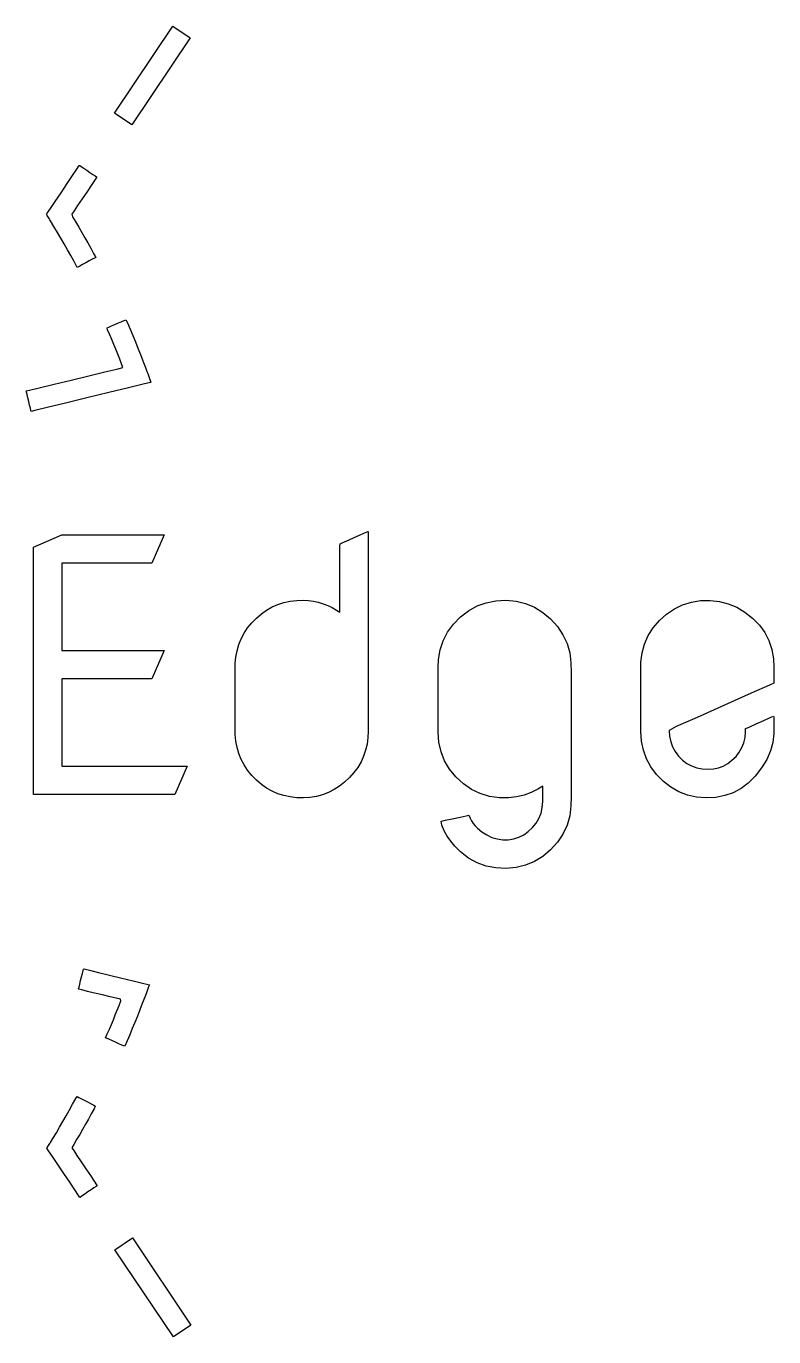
# Model space of a CAD drawing. Header units: metres. Extents: x 2022 to 2368, y 1788 to 2069.
# Drawn here: x 2310.99 to 2326.08, y 1831.38 to 1857.84 of the extents above; entities that cross this region are included whole.
import ezdxf

# ---------------------------------------------------------------- set-up
doc = ezdxf.new("R2010")
doc.units = ezdxf.units.M

msp = doc.modelspace()

# ---------------------------------------------------------------- linework, layer by layer
at = {"layer": 'COMPONENT0'}
for p, q in [((2312.767, 1856.081, 0.001), (2313.945, 1857.836, 0.001)), ((2313.945, 1857.836, 0.001), (2314.296, 1857.6, 0.001)), ((2314.296, 1857.6, 0.001), (2313.118, 1855.845, 0.001)), ((2313.118, 1855.845, 0.001), (2312.767, 1856.081, 0.001)), ((2311.811, 1854.658, 0.001), (2311.923, 1854.824, 0.001)), ((2311.923, 1854.824, 0.001), (2312.01, 1854.953, 0.001)), ((2312.01, 1854.953, 0.001), (2312.056, 1855.022, 0.001)), ((2312.056, 1855.022, 0.001), (2312.066, 1855.025, 0.001)), ((2312.066, 1855.025, 0.001), (2312.097, 1855.004, 0.001)), ((2312.097, 1855.004, 0.001), (2312.147, 1854.971, 0.001)), ((2312.147, 1854.971, 0.001), (2312.208, 1854.93, 0.001)), ((2312.208, 1854.93, 0.001), (2312.272, 1854.886, 0.001)), ((2312.272, 1854.886, 0.001), (2312.332, 1854.846, 0.001)), ((2312.332, 1854.846, 0.001), (2312.38, 1854.814, 0.001)), ((2311.689, 1854.476, 0.001), (2311.811, 1854.658, 0.001)), ((2312.296, 1854.62, 0.001), (2312.208, 1854.489, 0.001)), ((2312.366, 1854.724, 0.001), (2312.296, 1854.62, 0.001)), ((2312.406, 1854.784, 0.001), (2312.366, 1854.724, 0.001)), ((2312.38, 1854.814, 0.001), (2312.408, 1854.795, 0.001)), ((2312.408, 1854.795, 0.001), (2312.406, 1854.784, 0.001)), ((2311.474, 1854.156, 0.001), (2311.572, 1854.301, 0.001)), ((2311.572, 1854.301, 0.001), (2311.689, 1854.476, 0.001)), ((2312.114, 1854.349, 0.001), (2312.024, 1854.216, 0.001)), ((2312.208, 1854.489, 0.001), (2312.114, 1854.349, 0.001)), ((2311.395, 1854.037, 0.001), (2311.411, 1854.062, 0.001)), ((2311.4, 1854.03, 0.001), (2311.395, 1854.037, 0.001)), ((2311.409, 1854.016, 0.001), (2311.4, 1854.03, 0.001)), ((2311.411, 1854.062, 0.001), (2311.474, 1854.156, 0.001)), ((2311.952, 1854.107, 0.001), (2311.907, 1854.04, 0.001)), ((2311.907, 1854.04, 0.001), (2311.922, 1853.988, 0.001)), ((2312.024, 1854.216, 0.001), (2311.952, 1854.107, 0.001)), ((2311.42, 1853.997, 0.001), (2311.409, 1854.016, 0.001)), ((2311.433, 1853.976, 0.001), (2311.42, 1853.997, 0.001)), ((2311.446, 1853.955, 0.001), (2311.433, 1853.976, 0.001)), ((2311.457, 1853.938, 0.001), (2311.446, 1853.955, 0.001)), ((2311.464, 1853.926, 0.001), (2311.457, 1853.938, 0.001)), ((2311.476, 1853.907, 0.001), (2311.464, 1853.926, 0.001)), ((2311.546, 1853.792, 0.001), (2311.476, 1853.907, 0.001)), ((2311.616, 1853.675, 0.001), (2311.546, 1853.792, 0.001)), ((2311.922, 1853.988, 0.001), (2311.985, 1853.884, 0.001)), ((2311.985, 1853.884, 0.001), (2312.047, 1853.778, 0.001)), ((2312.047, 1853.778, 0.001), (2312.108, 1853.673, 0.001)), ((2311.685, 1853.558, 0.001), (2311.616, 1853.675, 0.001)), ((2311.753, 1853.441, 0.001), (2311.685, 1853.558, 0.001)), ((2312.108, 1853.673, 0.001), (2312.169, 1853.567, 0.001)), ((2312.169, 1853.567, 0.001), (2312.229, 1853.461, 0.001)), ((2311.82, 1853.323, 0.001), (2311.753, 1853.441, 0.001)), ((2311.887, 1853.205, 0.001), (2311.82, 1853.323, 0.001)), ((2312.229, 1853.461, 0.001), (2312.288, 1853.354, 0.001)), ((2312.288, 1853.354, 0.001), (2312.346, 1853.248, 0.001)), ((2312.346, 1853.248, 0.001), (2312.388, 1853.168, 0.001)), ((2311.952, 1853.086, 0.001), (2311.887, 1853.205, 0.001)), ((2312.016, 1852.968, 0.001), (2311.952, 1853.086, 0.001)), ((2312.028, 1852.975, 0.001), (2312.016, 1852.968, 0.001)), ((2312.066, 1852.995, 0.001), (2312.028, 1852.975, 0.001)), ((2312.123, 1853.026, 0.001), (2312.066, 1852.995, 0.001)), ((2312.189, 1853.061, 0.001), (2312.123, 1853.026, 0.001)), ((2312.257, 1853.098, 0.001), (2312.189, 1853.061, 0.001)), ((2312.319, 1853.131, 0.001), (2312.257, 1853.098, 0.001)), ((2312.365, 1853.155, 0.001), (2312.319, 1853.131, 0.001)), ((2312.388, 1853.168, 0.001), (2312.365, 1853.155, 0.001)), ((2312.966, 1851.898, 0.001), (2312.996, 1851.911, 0.001)), ((2312.996, 1851.911, 0.001), (2313.028, 1851.85, 0.001)), ((2312.62, 1851.746, 0.001), (2312.653, 1851.76, 0.001)), ((2312.629, 1851.706, 0.001), (2312.62, 1851.746, 0.001)), ((2312.671, 1851.609, 0.001), (2312.629, 1851.706, 0.001)), ((2312.653, 1851.76, 0.001), (2312.708, 1851.785, 0.001)), ((2312.708, 1851.785, 0.001), (2312.776, 1851.814, 0.001)), ((2312.776, 1851.814, 0.001), (2312.847, 1851.846, 0.001)), ((2312.847, 1851.846, 0.001), (2312.913, 1851.875, 0.001)), ((2312.913, 1851.875, 0.001), (2312.966, 1851.898, 0.001)), ((2313.028, 1851.85, 0.001), (2313.083, 1851.722, 0.001)), ((2313.083, 1851.722, 0.001), (2313.137, 1851.594, 0.001)), ((2312.713, 1851.511, 0.001), (2312.671, 1851.609, 0.001)), ((2312.754, 1851.413, 0.001), (2312.713, 1851.511, 0.001)), ((2312.795, 1851.315, 0.001), (2312.754, 1851.413, 0.001)), ((2313.137, 1851.594, 0.001), (2313.19, 1851.466, 0.001)), ((2313.19, 1851.466, 0.001), (2313.242, 1851.337, 0.001)), ((2312.835, 1851.217, 0.001), (2312.795, 1851.315, 0.001)), ((2312.874, 1851.118, 0.001), (2312.835, 1851.217, 0.001)), ((2312.912, 1851.019, 0.001), (2312.874, 1851.118, 0.001)), ((2313.242, 1851.337, 0.001), (2313.293, 1851.208, 0.001)), ((2313.293, 1851.208, 0.001), (2313.343, 1851.079, 0.001)), ((2312.253, 1850.779, 0.001), (2312.574, 1850.857, 0.001)), ((2312.574, 1850.857, 0.001), (2312.816, 1850.915, 0.001)), ((2312.816, 1850.915, 0.001), (2312.936, 1850.944, 0.001)), ((2312.936, 1850.944, 0.001), (2312.912, 1851.019, 0.001)), ((2313.343, 1851.079, 0.001), (2313.392, 1850.949, 0.001)), ((2313.392, 1850.949, 0.001), (2313.422, 1850.867, 0.001)), ((2313.422, 1850.867, 0.001), (2313.428, 1850.852, 0.001)), ((2313.428, 1850.852, 0.001), (2313.439, 1850.823, 0.001)), ((2311.25, 1850.537, 0.001), (2311.547, 1850.608, 0.001)), ((2311.547, 1850.608, 0.001), (2311.896, 1850.693, 0.001)), ((2311.896, 1850.693, 0.001), (2312.253, 1850.779, 0.001)), ((2313.349, 1850.608, 0.001), (2313.05, 1850.536, 0.001)), ((2313.497, 1850.644, 0.001), (2313.349, 1850.608, 0.001)), ((2313.439, 1850.823, 0.001), (2313.452, 1850.785, 0.001)), ((2313.452, 1850.785, 0.001), (2313.467, 1850.744, 0.001)), ((2313.467, 1850.744, 0.001), (2313.482, 1850.705, 0.001)), ((2313.482, 1850.705, 0.001), (2313.494, 1850.672, 0.001)), ((2313.494, 1850.672, 0.001), (2313.502, 1850.651, 0.001)), ((2313.502, 1850.651, 0.001), (2313.497, 1850.644, 0.001)), ((2310.986, 1850.473, 0.001), (2311.049, 1850.488, 0.001)), ((2310.991, 1850.451, 0.001), (2310.986, 1850.473, 0.001)), ((2311.002, 1850.403, 0.001), (2310.991, 1850.451, 0.001)), ((2311.018, 1850.337, 0.001), (2311.002, 1850.403, 0.001)), ((2311.036, 1850.262, 0.001), (2311.018, 1850.337, 0.001)), ((2311.049, 1850.488, 0.001), (2311.25, 1850.537, 0.001)), ((2312.21, 1850.333, 0.001), (2311.779, 1850.229, 0.001)), ((2312.652, 1850.44, 0.001), (2312.21, 1850.333, 0.001)), ((2313.05, 1850.536, 0.001), (2312.652, 1850.44, 0.001)), ((2311.054, 1850.188, 0.001), (2311.036, 1850.262, 0.001)), ((2311.07, 1850.124, 0.001), (2311.054, 1850.188, 0.001)), ((2311.081, 1850.079, 0.001), (2311.07, 1850.124, 0.001)), ((2311.085, 1850.061, 0.001), (2311.081, 1850.079, 0.001)), ((2311.163, 1850.08, 0.001), (2311.085, 1850.061, 0.001)), ((2311.412, 1850.14, 0.001), (2311.163, 1850.08, 0.001)), ((2311.779, 1850.229, 0.001), (2311.412, 1850.14, 0.001)), ((2312.102, 1838.646, 0.001), (2312.119, 1838.716, 0.001)), ((2312.119, 1838.716, 0.001), (2312.133, 1838.772, 0.001)), ((2312.133, 1838.772, 0.001), (2312.141, 1838.804, 0.001)), ((2312.141, 1838.804, 0.001), (2312.156, 1838.805, 0.001)), ((2312.156, 1838.805, 0.001), (2312.261, 1838.78, 0.001)), ((2312.261, 1838.78, 0.001), (2312.442, 1838.737, 0.001)), ((2312.442, 1838.737, 0.001), (2312.67, 1838.682, 0.001)), ((2312.67, 1838.682, 0.001), (2312.915, 1838.623, 0.001)), ((2312.044, 1838.404, 0.001), (2312.053, 1838.44, 0.001)), ((2312.053, 1838.44, 0.001), (2312.067, 1838.498, 0.001)), ((2312.067, 1838.498, 0.001), (2312.084, 1838.57, 0.001)), ((2312.084, 1838.57, 0.001), (2312.102, 1838.646, 0.001)), ((2312.915, 1838.623, 0.001), (2313.146, 1838.567, 0.001)), ((2313.146, 1838.567, 0.001), (2313.335, 1838.522, 0.001)), ((2313.335, 1838.522, 0.001), (2313.451, 1838.494, 0.001)), ((2313.456, 1838.442, 0.001), (2313.442, 1838.405, 0.001)), ((2313.451, 1838.494, 0.001), (2313.473, 1838.487, 0.001)), ((2313.467, 1838.472, 0.001), (2313.456, 1838.442, 0.001)), ((2313.473, 1838.487, 0.001), (2313.467, 1838.472, 0.001)), ((2312.048, 1838.396, 0.001), (2312.044, 1838.404, 0.001)), ((2312.108, 1838.381, 0.001), (2312.048, 1838.396, 0.001)), ((2312.221, 1838.354, 0.001), (2312.108, 1838.381, 0.001)), ((2312.366, 1838.319, 0.001), (2312.221, 1838.354, 0.001)), ((2312.525, 1838.281, 0.001), (2312.366, 1838.319, 0.001)), ((2312.678, 1838.244, 0.001), (2312.525, 1838.281, 0.001)), ((2312.805, 1838.213, 0.001), (2312.678, 1838.244, 0.001)), ((2312.887, 1838.194, 0.001), (2312.805, 1838.213, 0.001)), ((2312.861, 1838.069, 0.001), (2312.899, 1838.165, 0.001)), ((2312.899, 1838.165, 0.001), (2312.887, 1838.194, 0.001)), ((2313.378, 1838.233, 0.001), (2313.33, 1838.106, 0.001)), ((2313.392, 1838.27, 0.001), (2313.378, 1838.233, 0.001)), ((2313.4, 1838.291, 0.001), (2313.392, 1838.27, 0.001)), ((2313.412, 1838.324, 0.001), (2313.4, 1838.291, 0.001)), ((2313.427, 1838.364, 0.001), (2313.412, 1838.324, 0.001)), ((2313.442, 1838.405, 0.001), (2313.427, 1838.364, 0.001)), ((2312.784, 1837.877, 0.001), (2312.823, 1837.973, 0.001)), ((2312.823, 1837.973, 0.001), (2312.861, 1838.069, 0.001)), ((2313.281, 1837.98, 0.001), (2313.231, 1837.854, 0.001)), ((2313.33, 1838.106, 0.001), (2313.281, 1837.98, 0.001)), ((2312.664, 1837.592, 0.001), (2312.705, 1837.687, 0.001)), ((2312.705, 1837.687, 0.001), (2312.745, 1837.782, 0.001)), ((2312.745, 1837.782, 0.001), (2312.784, 1837.877, 0.001)), ((2313.18, 1837.728, 0.001), (2313.128, 1837.602, 0.001)), ((2313.231, 1837.854, 0.001), (2313.18, 1837.728, 0.001)), ((2312.588, 1837.416, 0.001), (2312.623, 1837.498, 0.001)), ((2312.607, 1837.407, 0.001), (2312.588, 1837.416, 0.001)), ((2312.653, 1837.387, 0.001), (2312.607, 1837.407, 0.001)), ((2312.623, 1837.498, 0.001), (2312.664, 1837.592, 0.001)), ((2312.715, 1837.359, 0.001), (2312.653, 1837.387, 0.001)), ((2312.785, 1837.328, 0.001), (2312.715, 1837.359, 0.001)), ((2313.076, 1837.477, 0.001), (2313.022, 1837.353, 0.001)), ((2313.128, 1837.602, 0.001), (2313.076, 1837.477, 0.001)), ((2312.855, 1837.297, 0.001), (2312.785, 1837.328, 0.001)), ((2312.915, 1837.27, 0.001), (2312.855, 1837.297, 0.001)), ((2312.958, 1837.251, 0.001), (2312.915, 1837.27, 0.001)), ((2312.974, 1837.244, 0.001), (2312.958, 1837.251, 0.001)), ((2313.022, 1837.353, 0.001), (2312.974, 1837.244, 0.001)), ((2311.859, 1835.959, 0.001), (2311.923, 1836.075, 0.001)), ((2311.923, 1836.075, 0.001), (2311.986, 1836.191, 0.001)), ((2311.986, 1836.191, 0.001), (2312.016, 1836.231, 0.001)), ((2312.016, 1836.231, 0.001), (2312.049, 1836.214, 0.001)), ((2312.049, 1836.214, 0.001), (2312.101, 1836.185, 0.001)), ((2312.101, 1836.185, 0.001), (2312.166, 1836.151, 0.001)), ((2312.166, 1836.151, 0.001), (2312.235, 1836.114, 0.001)), ((2312.235, 1836.114, 0.001), (2312.299, 1836.08, 0.001)), ((2312.299, 1836.08, 0.001), (2312.35, 1836.053, 0.001)), ((2312.35, 1836.053, 0.001), (2312.379, 1836.037, 0.001)), ((2312.379, 1836.037, 0.001), (2312.355, 1835.983, 0.001)), ((2311.728, 1835.729, 0.001), (2311.794, 1835.844, 0.001)), ((2311.794, 1835.844, 0.001), (2311.859, 1835.959, 0.001)), ((2312.241, 1835.775, 0.001), (2312.183, 1835.671, 0.001)), ((2312.298, 1835.879, 0.001), (2312.241, 1835.775, 0.001)), ((2312.355, 1835.983, 0.001), (2312.298, 1835.879, 0.001)), ((2311.594, 1835.5, 0.001), (2311.661, 1835.614, 0.001)), ((2311.661, 1835.614, 0.001), (2311.728, 1835.729, 0.001)), ((2312.124, 1835.568, 0.001), (2312.065, 1835.465, 0.001)), ((2312.183, 1835.671, 0.001), (2312.124, 1835.568, 0.001)), ((2311.435, 1835.24, 0.001), (2311.449, 1835.261, 0.001)), ((2311.449, 1835.261, 0.001), (2311.46, 1835.28, 0.001)), ((2311.46, 1835.28, 0.001), (2311.469, 1835.294, 0.001)), ((2311.469, 1835.294, 0.001), (2311.473, 1835.301, 0.001)), ((2311.473, 1835.301, 0.001), (2311.525, 1835.386, 0.001)), ((2311.525, 1835.386, 0.001), (2311.594, 1835.5, 0.001)), ((2311.944, 1835.26, 0.001), (2311.908, 1835.192, 0.001)), ((2312.004, 1835.362, 0.001), (2311.944, 1835.26, 0.001)), ((2312.065, 1835.465, 0.001), (2312.004, 1835.362, 0.001)), ((2311.403, 1835.185, 0.001), (2311.405, 1835.19, 0.001)), ((2311.437, 1835.134, 0.001), (2311.403, 1835.185, 0.001)), ((2311.405, 1835.19, 0.001), (2311.412, 1835.201, 0.001)), ((2311.412, 1835.201, 0.001), (2311.423, 1835.219, 0.001)), ((2311.423, 1835.219, 0.001), (2311.435, 1835.24, 0.001)), ((2311.515, 1835.018, 0.001), (2311.437, 1835.134, 0.001)), ((2311.622, 1834.858, 0.001), (2311.515, 1835.018, 0.001)), ((2311.908, 1835.192, 0.001), (2311.944, 1835.138, 0.001)), ((2311.944, 1835.138, 0.001), (2312.011, 1835.038, 0.001)), ((2312.011, 1835.038, 0.001), (2312.098, 1834.909, 0.001)), ((2311.743, 1834.678, 0.001), (2311.622, 1834.858, 0.001)), ((2312.098, 1834.909, 0.001), (2312.192, 1834.769, 0.001)), ((2312.192, 1834.769, 0.001), (2312.283, 1834.634, 0.001)), ((2311.863, 1834.5, 0.001), (2311.743, 1834.678, 0.001)), ((2311.967, 1834.344, 0.001), (2311.863, 1834.5, 0.001)), ((2312.283, 1834.634, 0.001), (2312.359, 1834.521, 0.001)), ((2312.359, 1834.521, 0.001), (2312.408, 1834.448, 0.001)), ((2312.408, 1834.448, 0.001), (2312.419, 1834.429, 0.001)), ((2312.041, 1834.235, 0.001), (2311.967, 1834.344, 0.001)), ((2312.069, 1834.194, 0.001), (2312.041, 1834.235, 0.001)), ((2312.08, 1834.201, 0.001), (2312.069, 1834.194, 0.001)), ((2312.116, 1834.226, 0.001), (2312.08, 1834.201, 0.001)), ((2312.169, 1834.261, 0.001), (2312.116, 1834.226, 0.001)), ((2312.232, 1834.304, 0.001), (2312.169, 1834.261, 0.001)), ((2312.296, 1834.347, 0.001), (2312.232, 1834.304, 0.001)), ((2312.354, 1834.386, 0.001), (2312.296, 1834.347, 0.001)), ((2312.398, 1834.415, 0.001), (2312.354, 1834.386, 0.001)), ((2312.419, 1834.429, 0.001), (2312.398, 1834.415, 0.001)), ((2312.777, 1833.139, 0.001), (2313.129, 1833.375, 0.001)), ((2313.958, 1831.381, 0.001), (2312.777, 1833.139, 0.001)), ((2313.129, 1833.375, 0.001), (2314.309, 1831.617, 0.001)), ((2314.309, 1831.617, 0.001), (2313.958, 1831.381, 0.001))]:
    msp.add_line(p, q, dxfattribs=at)
at = {"layer": 'COMPONENT1'}
for p, q in [((2311.133, 1847.322, 0.001), (2311.703, 1847.571, 0.001)), ((2311.703, 1847.571, 0.001), (2313.774, 1847.568, 0.001)), ((2313.774, 1847.568, 0.001), (2313.525, 1846.998, 0.001)), ((2317.349, 1847.402, 0.001), (2317.415, 1847.431, 0.001)), ((2317.415, 1847.431, 0.001), (2317.506, 1847.471, 0.001)), ((2317.506, 1847.471, 0.001), (2317.61, 1847.516, 0.001)), ((2317.61, 1847.516, 0.001), (2317.713, 1847.561, 0.001)), ((2317.713, 1847.561, 0.001), (2317.803, 1847.601, 0.001)), ((2317.803, 1847.601, 0.001), (2317.866, 1847.628, 0.001)), ((2317.866, 1847.628, 0.001), (2317.89, 1847.639, 0.001)), ((2317.89, 1847.639, 0.001), (2317.89, 1847.469, 0.001)), ((2317.89, 1847.469, 0.001), (2317.89, 1847.02, 0.001)), ((2311.133, 1842.33, 0.001), (2311.133, 1847.322, 0.001)), ((2317.32, 1847.341, 0.001), (2317.321, 1847.39, 0.001)), ((2317.32, 1847.195, 0.001), (2317.32, 1847.341, 0.001)), ((2317.32, 1846.981, 0.001), (2317.32, 1847.195, 0.001)), ((2317.321, 1847.39, 0.001), (2317.349, 1847.402, 0.001)), ((2313.525, 1846.998, 0.001), (2311.703, 1846.998, 0.001)), ((2311.703, 1846.998, 0.001), (2311.703, 1845.232, 0.001)), ((2317.32, 1846.732, 0.001), (2317.32, 1846.981, 0.001)), ((2317.89, 1847.02, 0.001), (2317.89, 1846.384, 0.001)), ((2317.32, 1846.479, 0.001), (2317.32, 1846.732, 0.001)), ((2317.32, 1846.252, 0.001), (2317.32, 1846.479, 0.001)), ((2317.89, 1846.384, 0.001), (2317.89, 1845.652, 0.001)), ((2315.84, 1846.051, 0.001), (2315.951, 1846.113, 0.001)), ((2315.951, 1846.113, 0.001), (2316.067, 1846.164, 0.001)), ((2316.067, 1846.164, 0.001), (2316.189, 1846.203, 0.001)), ((2316.189, 1846.203, 0.001), (2316.315, 1846.229, 0.001)), ((2316.315, 1846.229, 0.001), (2316.446, 1846.244, 0.001)), ((2316.446, 1846.244, 0.001), (2316.574, 1846.247, 0.001)), ((2316.574, 1846.247, 0.001), (2316.68, 1846.241, 0.001)), ((2316.68, 1846.241, 0.001), (2316.783, 1846.228, 0.001)), ((2316.783, 1846.228, 0.001), (2316.882, 1846.207, 0.001)), ((2316.882, 1846.207, 0.001), (2316.979, 1846.179, 0.001)), ((2316.979, 1846.179, 0.001), (2317.073, 1846.144, 0.001)), ((2317.073, 1846.144, 0.001), (2317.163, 1846.101, 0.001)), ((2317.163, 1846.101, 0.001), (2317.251, 1846.051, 0.001)), ((2317.32, 1846.084, 0.001), (2317.32, 1846.252, 0.001)), ((2319.915, 1846.038, 0.001), (2320.087, 1846.133, 0.001)), ((2320.087, 1846.133, 0.001), (2320.27, 1846.199, 0.001)), ((2320.27, 1846.199, 0.001), (2320.465, 1846.237, 0.001)), ((2320.465, 1846.237, 0.001), (2320.672, 1846.247, 0.001)), ((2320.672, 1846.247, 0.001), (2320.875, 1846.228, 0.001)), ((2320.875, 1846.228, 0.001), (2321.067, 1846.181, 0.001)), ((2321.067, 1846.181, 0.001), (2321.248, 1846.106, 0.001)), ((2321.248, 1846.106, 0.001), (2321.416, 1846.003, 0.001)), ((2324.072, 1846.076, 0.001), (2324.238, 1846.157, 0.001)), ((2324.238, 1846.157, 0.001), (2324.415, 1846.212, 0.001)), ((2324.415, 1846.212, 0.001), (2324.602, 1846.241, 0.001)), ((2324.602, 1846.241, 0.001), (2324.797, 1846.246, 0.001)), ((2324.797, 1846.246, 0.001), (2324.983, 1846.225, 0.001)), ((2324.983, 1846.225, 0.001), (2325.161, 1846.178, 0.001)), ((2325.161, 1846.178, 0.001), (2325.332, 1846.106, 0.001)), ((2325.332, 1846.106, 0.001), (2325.495, 1846.009, 0.001)), ((2315.538, 1845.793, 0.001), (2315.633, 1845.89, 0.001)), ((2315.633, 1845.89, 0.001), (2315.734, 1845.976, 0.001)), ((2315.734, 1845.976, 0.001), (2315.84, 1846.051, 0.001)), ((2317.251, 1846.051, 0.001), (2317.32, 1846.006, 0.001)), ((2317.32, 1846.006, 0.001), (2317.32, 1846.084, 0.001)), ((2319.61, 1845.767, 0.001), (2319.755, 1845.916, 0.001)), ((2319.755, 1845.916, 0.001), (2319.915, 1846.038, 0.001)), ((2321.416, 1846.003, 0.001), (2321.574, 1845.871, 0.001)), ((2321.574, 1845.871, 0.001), (2321.713, 1845.717, 0.001)), ((2323.645, 1845.692, 0.001), (2323.771, 1845.84, 0.001)), ((2323.771, 1845.84, 0.001), (2323.916, 1845.971, 0.001)), ((2323.916, 1845.971, 0.001), (2324.072, 1846.076, 0.001)), ((2325.495, 1846.009, 0.001), (2325.65, 1845.886, 0.001)), ((2325.65, 1845.886, 0.001), (2325.787, 1845.748, 0.001)), ((2315.325, 1845.47, 0.001), (2315.384, 1845.582, 0.001)), ((2315.384, 1845.582, 0.001), (2315.455, 1845.69, 0.001)), ((2315.455, 1845.69, 0.001), (2315.538, 1845.793, 0.001)), ((2317.89, 1845.652, 0.001), (2317.89, 1844.916, 0.001)), ((2319.402, 1845.432, 0.001), (2319.492, 1845.605, 0.001)), ((2319.492, 1845.605, 0.001), (2319.61, 1845.767, 0.001)), ((2321.713, 1845.717, 0.001), (2321.823, 1845.552, 0.001)), ((2323.545, 1845.534, 0.001), (2323.645, 1845.692, 0.001)), ((2325.787, 1845.748, 0.001), (2325.896, 1845.597, 0.001)), ((2325.896, 1845.597, 0.001), (2325.98, 1845.433, 0.001)), ((2315.242, 1845.23, 0.001), (2315.277, 1845.352, 0.001)), ((2315.277, 1845.352, 0.001), (2315.325, 1845.47, 0.001)), ((2319.34, 1845.247, 0.001), (2319.402, 1845.432, 0.001)), ((2321.823, 1845.552, 0.001), (2321.905, 1845.375, 0.001)), ((2321.905, 1845.375, 0.001), (2321.958, 1845.186, 0.001)), ((2323.421, 1845.186, 0.001), (2323.47, 1845.365, 0.001)), ((2323.47, 1845.365, 0.001), (2323.545, 1845.534, 0.001)), ((2325.98, 1845.433, 0.001), (2326.038, 1845.256, 0.001)), ((2311.703, 1845.232, 0.001), (2313.774, 1845.232, 0.001)), ((2313.774, 1845.232, 0.001), (2313.525, 1844.663, 0.001)), ((2315.207, 1844.97, 0.001), (2315.218, 1845.103, 0.001)), ((2315.218, 1845.103, 0.001), (2315.242, 1845.23, 0.001)), ((2319.3, 1844.895, 0.001), (2319.307, 1845.05, 0.001)), ((2319.307, 1845.05, 0.001), (2319.34, 1845.247, 0.001)), ((2321.958, 1845.186, 0.001), (2321.983, 1844.985, 0.001)), ((2323.397, 1844.996, 0.001), (2323.421, 1845.186, 0.001)), ((2326.038, 1845.256, 0.001), (2326.071, 1845.066, 0.001)), ((2326.071, 1845.066, 0.001), (2326.079, 1844.907, 0.001)), ((2315.206, 1844.891, 0.001), (2315.207, 1844.97, 0.001)), ((2315.206, 1844.783, 0.001), (2315.206, 1844.891, 0.001)), ((2315.206, 1844.601, 0.001), (2315.206, 1844.783, 0.001)), ((2317.89, 1844.916, 0.001), (2317.89, 1844.268, 0.001)), ((2319.3, 1844.704, 0.001), (2319.3, 1844.895, 0.001)), ((2321.983, 1844.985, 0.001), (2321.985, 1844.8, 0.001)), ((2321.985, 1844.8, 0.001), (2321.985, 1844.283, 0.001)), ((2323.394, 1844.872, 0.001), (2323.397, 1844.996, 0.001)), ((2323.394, 1844.658, 0.001), (2323.394, 1844.872, 0.001)), ((2326.079, 1844.907, 0.001), (2326.079, 1844.867, 0.001)), ((2326.079, 1844.867, 0.001), (2326.079, 1844.79, 0.001)), ((2326.079, 1844.79, 0.001), (2326.079, 1844.701, 0.001)), ((2311.703, 1844.663, 0.001), (2311.703, 1842.9, 0.001)), ((2313.525, 1844.663, 0.001), (2311.703, 1844.663, 0.001)), ((2315.206, 1844.374, 0.001), (2315.206, 1844.601, 0.001)), ((2319.3, 1844.37, 0.001), (2319.3, 1844.704, 0.001)), ((2323.394, 1844.331, 0.001), (2323.394, 1844.658, 0.001)), ((2325.995, 1844.536, 0.001), (2325.622, 1844.37, 0.001)), ((2326.079, 1844.576, 0.001), (2325.995, 1844.536, 0.001)), ((2326.079, 1844.701, 0.001), (2326.079, 1844.622, 0.001)), ((2326.079, 1844.622, 0.001), (2326.079, 1844.576, 0.001)), ((2315.206, 1844.132, 0.001), (2315.206, 1844.374, 0.001)), ((2317.89, 1844.268, 0.001), (2317.89, 1843.798, 0.001)), ((2319.3, 1844.003, 0.001), (2319.3, 1844.37, 0.001)), ((2321.985, 1844.283, 0.001), (2321.985, 1843.541, 0.001)), ((2323.394, 1843.985, 0.001), (2323.394, 1844.331, 0.001)), ((2325.622, 1844.37, 0.001), (2325.085, 1844.131, 0.001)), ((2315.206, 1843.905, 0.001), (2315.206, 1844.132, 0.001)), ((2319.3, 1843.71, 0.001), (2319.3, 1844.003, 0.001)), ((2323.394, 1843.71, 0.001), (2323.394, 1843.985, 0.001)), ((2325.085, 1844.131, 0.001), (2324.532, 1843.885, 0.001)), ((2315.206, 1843.723, 0.001), (2315.206, 1843.905, 0.001)), ((2315.206, 1843.615, 0.001), (2315.206, 1843.723, 0.001)), ((2317.89, 1843.798, 0.001), (2317.89, 1843.599, 0.001)), ((2319.3, 1843.586, 0.001), (2319.3, 1843.71, 0.001)), ((2323.394, 1843.597, 0.001), (2323.394, 1843.71, 0.001)), ((2324.532, 1843.885, 0.001), (2324.11, 1843.698, 0.001)), ((2325.592, 1843.696, 0.001), (2325.726, 1843.755, 0.001)), ((2325.726, 1843.755, 0.001), (2325.878, 1843.823, 0.001)), ((2325.878, 1843.823, 0.001), (2326.008, 1843.88, 0.001)), ((2326.008, 1843.88, 0.001), (2326.076, 1843.91, 0.001)), ((2326.076, 1843.91, 0.001), (2326.079, 1843.895, 0.001)), ((2326.079, 1843.895, 0.001), (2326.079, 1843.835, 0.001)), ((2326.079, 1843.835, 0.001), (2326.079, 1843.754, 0.001)), ((2326.079, 1843.754, 0.001), (2326.079, 1843.673, 0.001)), ((2315.207, 1843.536, 0.001), (2315.206, 1843.615, 0.001)), ((2315.218, 1843.403, 0.001), (2315.207, 1843.536, 0.001)), ((2317.885, 1843.475, 0.001), (2317.868, 1843.344, 0.001)), ((2317.89, 1843.599, 0.001), (2317.885, 1843.475, 0.001)), ((2319.316, 1843.382, 0.001), (2319.3, 1843.586, 0.001)), ((2321.985, 1843.541, 0.001), (2321.985, 1842.799, 0.001)), ((2323.407, 1843.403, 0.001), (2323.394, 1843.597, 0.001)), ((2324.11, 1843.698, 0.001), (2323.965, 1843.62, 0.001)), ((2323.965, 1843.62, 0.001), (2323.973, 1843.502, 0.001)), ((2323.973, 1843.502, 0.001), (2323.997, 1843.392, 0.001)), ((2325.473, 1843.373, 0.001), (2325.498, 1843.481, 0.001)), ((2325.498, 1843.481, 0.001), (2325.509, 1843.596, 0.001)), ((2325.509, 1843.657, 0.001), (2325.515, 1843.662, 0.001)), ((2325.509, 1843.648, 0.001), (2325.509, 1843.657, 0.001)), ((2325.509, 1843.635, 0.001), (2325.509, 1843.648, 0.001)), ((2325.509, 1843.622, 0.001), (2325.509, 1843.635, 0.001)), ((2325.509, 1843.612, 0.001), (2325.509, 1843.622, 0.001)), ((2325.509, 1843.596, 0.001), (2325.509, 1843.612, 0.001)), ((2325.515, 1843.662, 0.001), (2325.592, 1843.696, 0.001)), ((2326.078, 1843.558, 0.001), (2326.058, 1843.38, 0.001)), ((2326.079, 1843.614, 0.001), (2326.078, 1843.558, 0.001)), ((2326.079, 1843.673, 0.001), (2326.079, 1843.614, 0.001)), ((2315.242, 1843.275, 0.001), (2315.218, 1843.403, 0.001)), ((2315.277, 1843.153, 0.001), (2315.242, 1843.275, 0.001)), ((2317.839, 1843.219, 0.001), (2317.798, 1843.099, 0.001)), ((2317.868, 1843.344, 0.001), (2317.839, 1843.219, 0.001)), ((2319.36, 1843.189, 0.001), (2319.316, 1843.382, 0.001)), ((2319.432, 1843.008, 0.001), (2319.36, 1843.189, 0.001)), ((2323.445, 1843.219, 0.001), (2323.407, 1843.403, 0.001)), ((2323.509, 1843.045, 0.001), (2323.445, 1843.219, 0.001)), ((2323.997, 1843.392, 0.001), (2324.035, 1843.289, 0.001)), ((2324.035, 1843.289, 0.001), (2324.087, 1843.193, 0.001)), ((2324.087, 1843.193, 0.001), (2324.154, 1843.104, 0.001)), ((2325.316, 1843.096, 0.001), (2325.382, 1843.181, 0.001)), ((2325.382, 1843.181, 0.001), (2325.434, 1843.274, 0.001)), ((2325.434, 1843.274, 0.001), (2325.473, 1843.373, 0.001)), ((2326.011, 1843.206, 0.001), (2325.935, 1843.034, 0.001)), ((2326.058, 1843.38, 0.001), (2326.011, 1843.206, 0.001)), ((2315.325, 1843.036, 0.001), (2315.277, 1843.153, 0.001)), ((2315.384, 1842.923, 0.001), (2315.325, 1843.036, 0.001)), ((2315.455, 1842.816, 0.001), (2315.384, 1842.923, 0.001)), ((2317.745, 1842.984, 0.001), (2317.679, 1842.874, 0.001)), ((2317.798, 1843.099, 0.001), (2317.745, 1842.984, 0.001)), ((2319.532, 1842.839, 0.001), (2319.432, 1843.008, 0.001)), ((2323.598, 1842.883, 0.001), (2323.509, 1843.045, 0.001)), ((2324.154, 1843.104, 0.001), (2324.235, 1843.023, 0.001)), ((2324.235, 1843.023, 0.001), (2324.323, 1842.956, 0.001)), ((2324.323, 1842.956, 0.001), (2324.42, 1842.903, 0.001)), ((2325.057, 1842.902, 0.001), (2325.148, 1842.952, 0.001)), ((2325.148, 1842.952, 0.001), (2325.235, 1843.018, 0.001)), ((2325.235, 1843.018, 0.001), (2325.316, 1843.096, 0.001)), ((2325.935, 1843.034, 0.001), (2325.832, 1842.865, 0.001)), ((2311.703, 1842.9, 0.001), (2314.237, 1842.9, 0.001)), ((2314.237, 1842.9, 0.001), (2313.988, 1842.33, 0.001)), ((2315.538, 1842.713, 0.001), (2315.455, 1842.816, 0.001)), ((2315.633, 1842.616, 0.001), (2315.538, 1842.713, 0.001)), ((2317.513, 1842.668, 0.001), (2317.413, 1842.576, 0.001)), ((2317.602, 1842.769, 0.001), (2317.513, 1842.668, 0.001)), ((2317.679, 1842.874, 0.001), (2317.602, 1842.769, 0.001)), ((2319.661, 1842.682, 0.001), (2319.532, 1842.839, 0.001)), ((2319.813, 1842.542, 0.001), (2319.661, 1842.682, 0.001)), ((2321.985, 1842.799, 0.001), (2321.985, 1842.282, 0.001)), ((2323.712, 1842.731, 0.001), (2323.598, 1842.883, 0.001)), ((2323.85, 1842.591, 0.001), (2323.712, 1842.731, 0.001)), ((2324.42, 1842.903, 0.001), (2324.524, 1842.866, 0.001)), ((2324.524, 1842.866, 0.001), (2324.635, 1842.844, 0.001)), ((2324.635, 1842.844, 0.001), (2324.755, 1842.836, 0.001)), ((2324.755, 1842.836, 0.001), (2324.86, 1842.844, 0.001)), ((2324.86, 1842.844, 0.001), (2324.961, 1842.865, 0.001)), ((2324.961, 1842.865, 0.001), (2325.057, 1842.902, 0.001)), ((2325.701, 1842.698, 0.001), (2325.562, 1842.557, 0.001)), ((2325.832, 1842.865, 0.001), (2325.701, 1842.698, 0.001)), ((2315.734, 1842.53, 0.001), (2315.633, 1842.616, 0.001)), ((2315.84, 1842.456, 0.001), (2315.734, 1842.53, 0.001)), ((2315.951, 1842.393, 0.001), (2315.84, 1842.456, 0.001)), ((2316.067, 1842.342, 0.001), (2315.951, 1842.393, 0.001)), ((2317.2, 1842.426, 0.001), (2317.086, 1842.369, 0.001)), ((2317.309, 1842.495, 0.001), (2317.2, 1842.426, 0.001)), ((2317.413, 1842.576, 0.001), (2317.309, 1842.495, 0.001)), ((2319.977, 1842.43, 0.001), (2319.813, 1842.542, 0.001)), ((2320.153, 1842.346, 0.001), (2319.977, 1842.43, 0.001)), ((2321.318, 1842.437, 0.001), (2321.181, 1842.367, 0.001)), ((2321.415, 1842.498, 0.001), (2321.318, 1842.437, 0.001)), ((2321.415, 1842.455, 0.001), (2321.415, 1842.498, 0.001)), ((2321.415, 1842.376, 0.001), (2321.415, 1842.455, 0.001)), ((2324.001, 1842.474, 0.001), (2323.85, 1842.591, 0.001)), ((2324.163, 1842.382, 0.001), (2324.001, 1842.474, 0.001)), ((2325.417, 1842.448, 0.001), (2325.259, 1842.363, 0.001)), ((2325.562, 1842.557, 0.001), (2325.417, 1842.448, 0.001)), ((2313.988, 1842.33, 0.001), (2311.133, 1842.33, 0.001)), ((2316.189, 1842.304, 0.001), (2316.067, 1842.342, 0.001)), ((2316.315, 1842.277, 0.001), (2316.189, 1842.304, 0.001)), ((2316.446, 1842.262, 0.001), (2316.315, 1842.277, 0.001)), ((2316.582, 1842.26, 0.001), (2316.446, 1842.262, 0.001)), ((2316.715, 1842.269, 0.001), (2316.582, 1842.26, 0.001)), ((2316.844, 1842.29, 0.001), (2316.715, 1842.269, 0.001)), ((2316.968, 1842.323, 0.001), (2316.844, 1842.29, 0.001)), ((2317.086, 1842.369, 0.001), (2316.968, 1842.323, 0.001)), ((2320.34, 1842.29, 0.001), (2320.153, 1842.346, 0.001)), ((2320.54, 1842.262, 0.001), (2320.34, 1842.29, 0.001)), ((2320.725, 1842.262, 0.001), (2320.54, 1842.262, 0.001)), ((2320.884, 1842.279, 0.001), (2320.725, 1842.262, 0.001)), ((2321.036, 1842.315, 0.001), (2320.884, 1842.279, 0.001)), ((2321.181, 1842.367, 0.001), (2321.036, 1842.315, 0.001)), ((2321.405, 1842.063, 0.001), (2321.415, 1842.185, 0.001)), ((2321.415, 1842.287, 0.001), (2321.415, 1842.376, 0.001)), ((2321.415, 1842.215, 0.001), (2321.415, 1842.287, 0.001)), ((2321.415, 1842.185, 0.001), (2321.415, 1842.215, 0.001)), ((2321.985, 1842.282, 0.001), (2321.983, 1842.096, 0.001)), ((2324.335, 1842.316, 0.001), (2324.163, 1842.382, 0.001)), ((2324.518, 1842.275, 0.001), (2324.335, 1842.316, 0.001)), ((2324.711, 1842.259, 0.001), (2324.518, 1842.275, 0.001)), ((2324.906, 1842.269, 0.001), (2324.711, 1842.259, 0.001)), ((2325.089, 1842.304, 0.001), (2324.906, 1842.269, 0.001)), ((2325.259, 1842.363, 0.001), (2325.089, 1842.304, 0.001)), ((2319.586, 1841.839, 0.001), (2319.745, 1841.873, 0.001)), ((2319.745, 1841.873, 0.001), (2319.871, 1841.9, 0.001)), ((2319.871, 1841.9, 0.001), (2319.921, 1841.907, 0.001)), ((2319.921, 1841.907, 0.001), (2319.946, 1841.85, 0.001)), ((2321.337, 1841.844, 0.001), (2321.379, 1841.95, 0.001)), ((2321.379, 1841.95, 0.001), (2321.405, 1842.063, 0.001)), ((2321.958, 1841.896, 0.001), (2321.905, 1841.707, 0.001)), ((2321.983, 1842.096, 0.001), (2321.958, 1841.896, 0.001)), ((2319.36, 1841.791, 0.001), (2319.442, 1841.808, 0.001)), ((2319.38, 1841.709, 0.001), (2319.36, 1841.791, 0.001)), ((2319.427, 1841.595, 0.001), (2319.38, 1841.709, 0.001)), ((2319.486, 1841.486, 0.001), (2319.427, 1841.595, 0.001)), ((2319.442, 1841.808, 0.001), (2319.586, 1841.839, 0.001)), ((2319.946, 1841.85, 0.001), (2319.976, 1841.796, 0.001)), ((2319.976, 1841.796, 0.001), (2320.011, 1841.744, 0.001)), ((2320.011, 1841.744, 0.001), (2320.052, 1841.694, 0.001)), ((2320.052, 1841.694, 0.001), (2320.098, 1841.646, 0.001)), ((2320.098, 1841.646, 0.001), (2320.184, 1841.574, 0.001)), ((2321.122, 1841.578, 0.001), (2321.209, 1841.659, 0.001)), ((2321.209, 1841.659, 0.001), (2321.281, 1841.747, 0.001)), ((2321.281, 1841.747, 0.001), (2321.337, 1841.844, 0.001)), ((2321.905, 1841.707, 0.001), (2321.823, 1841.53, 0.001)), ((2319.557, 1841.382, 0.001), (2319.486, 1841.486, 0.001)), ((2319.639, 1841.282, 0.001), (2319.557, 1841.382, 0.001)), ((2320.184, 1841.574, 0.001), (2320.283, 1841.51, 0.001)), ((2320.283, 1841.51, 0.001), (2320.386, 1841.462, 0.001)), ((2320.386, 1841.462, 0.001), (2320.493, 1841.43, 0.001)), ((2320.493, 1841.43, 0.001), (2320.606, 1841.414, 0.001)), ((2320.606, 1841.414, 0.001), (2320.719, 1841.414, 0.001)), ((2320.719, 1841.414, 0.001), (2320.828, 1841.431, 0.001)), ((2320.828, 1841.431, 0.001), (2320.931, 1841.464, 0.001)), ((2320.931, 1841.464, 0.001), (2321.029, 1841.513, 0.001)), ((2321.029, 1841.513, 0.001), (2321.122, 1841.578, 0.001)), ((2321.713, 1841.365, 0.001), (2321.574, 1841.211, 0.001)), ((2321.823, 1841.53, 0.001), (2321.713, 1841.365, 0.001)), ((2319.755, 1841.167, 0.001), (2319.639, 1841.282, 0.001)), ((2319.915, 1841.044, 0.001), (2319.755, 1841.167, 0.001)), ((2321.416, 1841.079, 0.001), (2321.248, 1840.976, 0.001)), ((2321.574, 1841.211, 0.001), (2321.416, 1841.079, 0.001)), ((2320.087, 1840.949, 0.001), (2319.915, 1841.044, 0.001)), ((2320.27, 1840.883, 0.001), (2320.087, 1840.949, 0.001)), ((2320.465, 1840.845, 0.001), (2320.27, 1840.883, 0.001)), ((2320.672, 1840.835, 0.001), (2320.465, 1840.845, 0.001)), ((2320.875, 1840.854, 0.001), (2320.672, 1840.835, 0.001)), ((2321.067, 1840.901, 0.001), (2320.875, 1840.854, 0.001)), ((2321.248, 1840.976, 0.001), (2321.067, 1840.901, 0.001))]:
    msp.add_line(p, q, dxfattribs=at)

doc.saveas('drawing.dxf')
